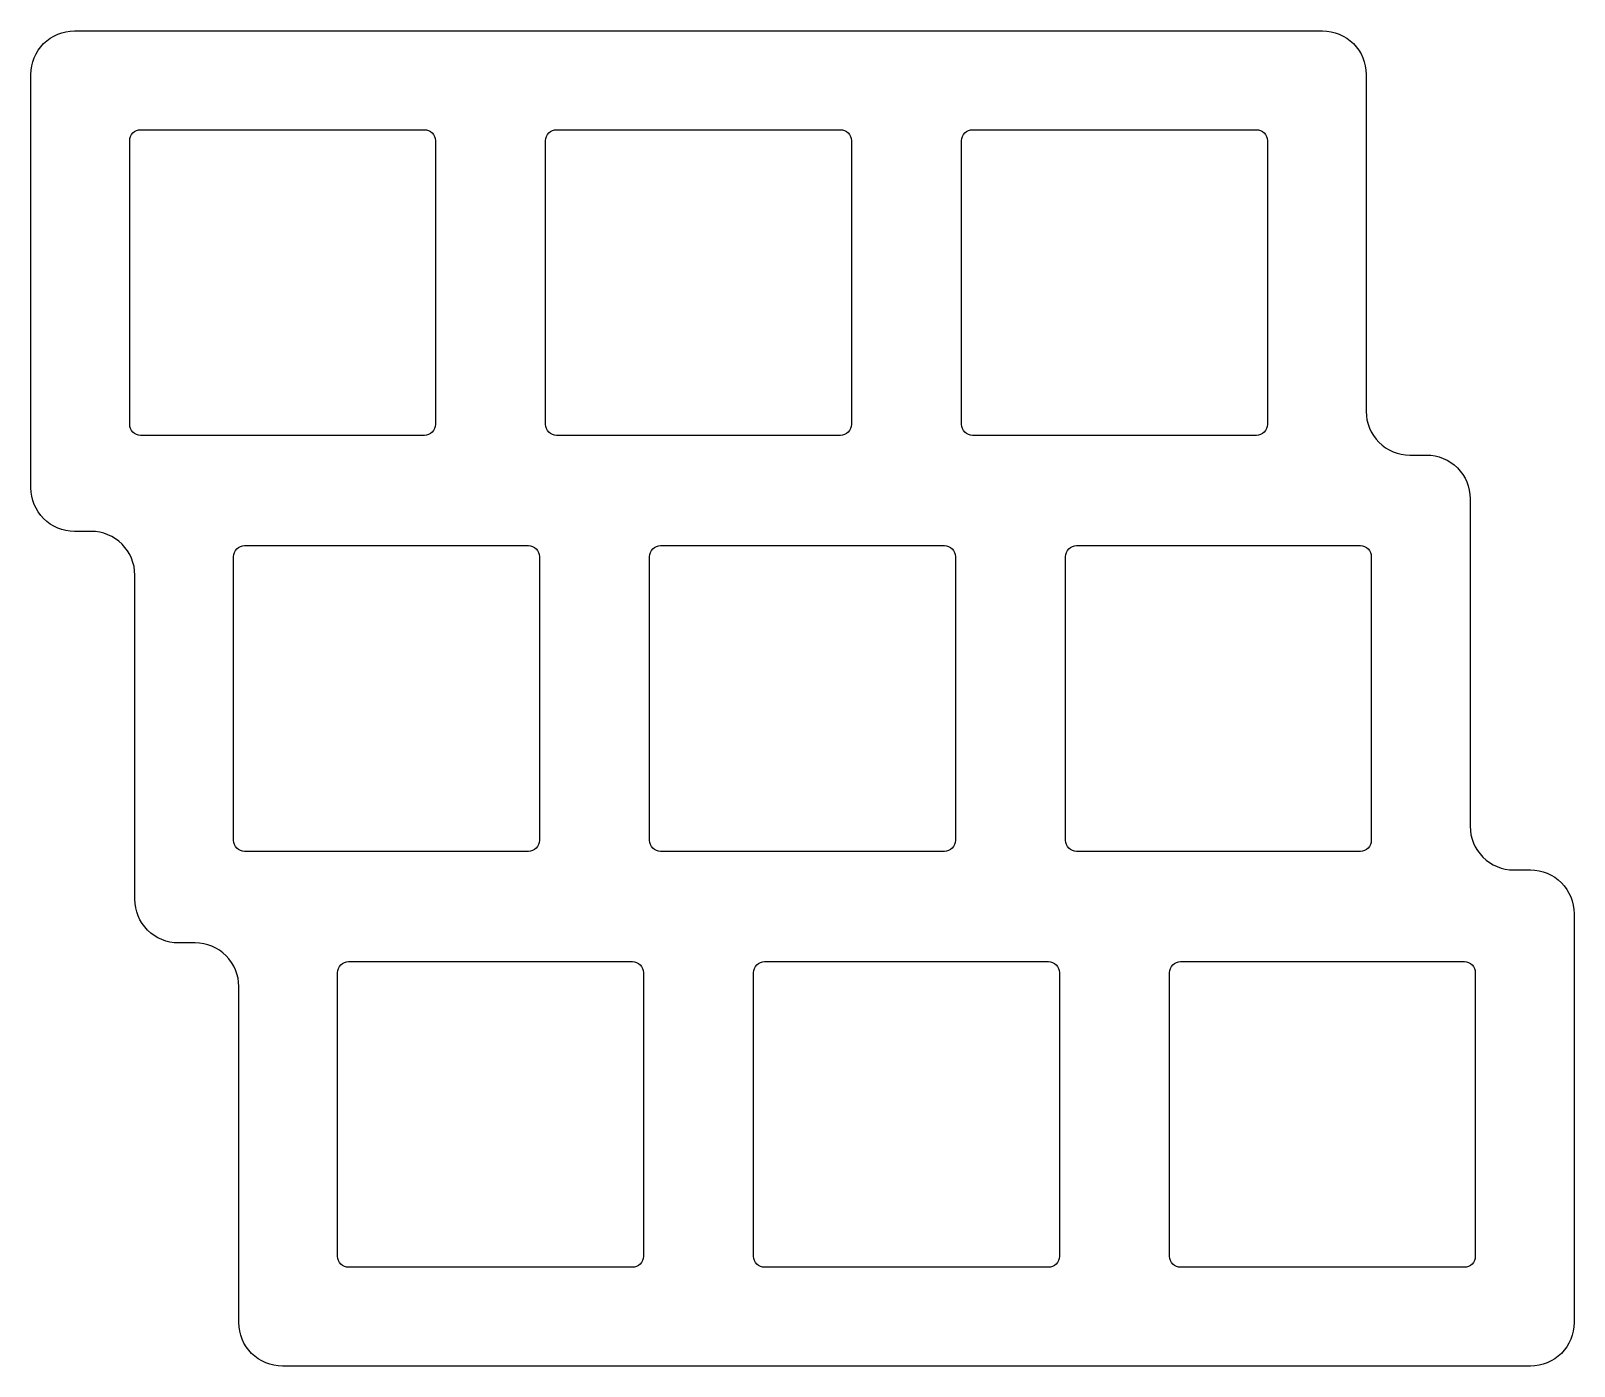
# Model space of a CAD drawing. Header units: millimetres. Extents: x -68.7 to 2, y -2 to 59.2.
import ezdxf

# ---------------------------------------------------------------- set-up
doc = ezdxf.new("R2010")
doc.units = ezdxf.units.MM
doc.layers.get('0').update_dxf_attribs({"linetype": 'CONTINUOUS'})

msp = doc.modelspace()

# ---------------------------------------------------------------- linework, layer by layer
for points in [[(2, 0, -0.414214), (0, -2), (-57.15, -2, -0.414214), (-59.15, 0), (-59.15, 15.38, 0.414214), (-61.15, 17.38), (-61.913, 17.38, -0.414214), (-63.913, 19.38), (-63.913, 34.229, 0.414214), (-65.913, 36.229), (-66.675, 36.229, -0.414214), (-68.675, 38.229), (-68.675, 57.15, -0.414214), (-66.675, 59.15), (-9.525, 59.15, -0.414214), (-7.525, 57.15), (-7.525, 41.725, 0.414214), (-5.525, 39.725), (-4.762, 39.725, -0.414214), (-2.762, 37.725), (-2.762, 22.722, 0.414214), (-0.762, 20.722), (0, 20.722, -0.414214), (2, 18.722)], [(-64.15, 54.125, -0.414214), (-63.65, 54.625), (-50.65, 54.625, -0.414214), (-50.15, 54.125), (-50.15, 41.125, -0.414214), (-50.65, 40.625), (-63.65, 40.625, -0.414214), (-64.15, 41.125)], [(-45.1, 54.125, -0.414214), (-44.6, 54.625), (-31.6, 54.625, -0.414214), (-31.1, 54.125), (-31.1, 41.125, -0.414214), (-31.6, 40.625), (-44.6, 40.625, -0.414214), (-45.1, 41.125)], [(-26.05, 54.125, -0.414214), (-25.55, 54.625), (-12.55, 54.625, -0.414214), (-12.05, 54.125), (-12.05, 41.125, -0.414214), (-12.55, 40.625), (-25.55, 40.625, -0.414214), (-26.05, 41.125)], [(-59.388, 35.075, -0.414214), (-58.888, 35.575), (-45.888, 35.575, -0.414214), (-45.388, 35.075), (-45.388, 22.075, -0.414214), (-45.888, 21.575), (-58.888, 21.575, -0.414214), (-59.388, 22.075)], [(-40.338, 35.075, -0.414214), (-39.837, 35.575), (-26.837, 35.575, -0.414214), (-26.337, 35.075), (-26.337, 22.075, -0.414214), (-26.837, 21.575), (-39.837, 21.575, -0.414214), (-40.338, 22.075)], [(-21.288, 35.075, -0.414214), (-20.788, 35.575), (-7.788, 35.575, -0.414214), (-7.288, 35.075), (-7.288, 22.075, -0.414214), (-7.788, 21.575), (-20.788, 21.575, -0.414214), (-21.288, 22.075)], [(-40.625, 3.025, -0.414214), (-41.125, 2.525), (-54.125, 2.525, -0.414214), (-54.625, 3.025), (-54.625, 16.025, -0.414214), (-54.125, 16.525), (-41.125, 16.525, -0.414214), (-40.625, 16.025)], [(-35.575, 16.025, -0.414214), (-35.075, 16.525), (-22.075, 16.525, -0.414214), (-21.575, 16.025), (-21.575, 3.025, -0.414214), (-22.075, 2.525), (-35.075, 2.525, -0.414214), (-35.575, 3.025)], [(-16.525, 16.025, -0.414214), (-16.025, 16.525), (-3.025, 16.525, -0.414214), (-2.525, 16.025), (-2.525, 3.025, -0.414214), (-3.025, 2.525), (-16.025, 2.525, -0.414214), (-16.525, 3.025)]]:
    msp.add_lwpolyline(points, format="xyb", close=True)

doc.saveas('drawing.dxf')
